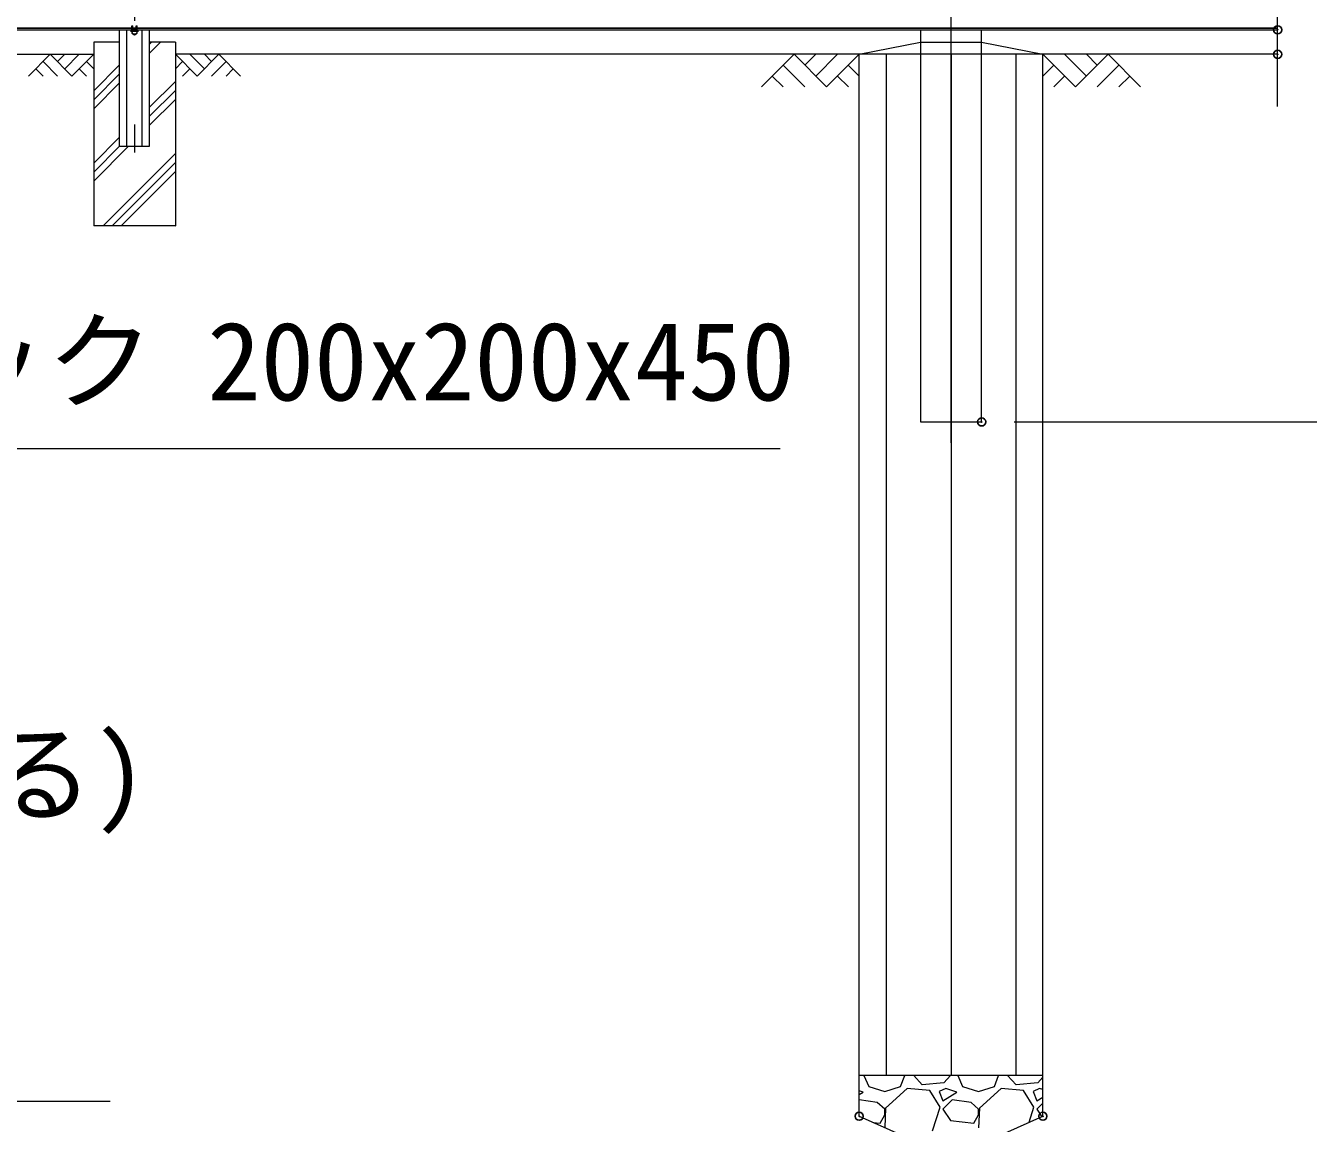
# Model space of a CAD drawing. Units: millimetres at full size; details may follow other scales. Extents: x -16800 to 16800, y -11880 to 11880.
# Drawn here: x -3337 to -195, y -3960 to -1272 of the extents above; entities that cross this region are included whole.
import ezdxf
from ezdxf.enums import TextEntityAlignment as Align

# ---------------------------------------------------------------- set-up
doc = ezdxf.new("R2010")
doc.units = ezdxf.units.MM
doc.header["$LTSCALE"] = 40
doc.header["$PDMODE"] = 32
doc.header["$PDSIZE"] = 20
doc.linetypes.add('USER1', pattern=[50.8, 31.75, -6.35, 6.35, -6.35])
for name, color, linetype, lineweight in [('0-0_D-STR1', 1, 'Continuous', 18), ('0-1_D-BMK', 2, 'USER1', 13), ('0-2_D-STR3', 3, 'Continuous', 13), ('0-3_D-STR4', 7, 'Continuous', 18), ('0-4_D-BGD', 7, 'Continuous', 18), ('0-5_D-DCR-HCH', 7, 'Continuous', 13), ('0-6_D-STR-DIM', 7, 'Continuous', 13), ('0-9_D-STR-TXT', 7, 'Continuous', 13)]:
    doc.layers.add(name, color=color, linetype=linetype, lineweight=lineweight)
doc.layers.add('0-8_Defpoints', color=253, linetype='Continuous')
doc.styles.add('ＭＳ ゴシック', font='')
doc.styles.get('ＭＳ ゴシック').set_extended_font_data('MS Gothic')

msp = doc.modelspace()

# ---------------------------------------------------------------- linework, layer by layer
at = {"layer": '0-0_D-STR1'}
for p, q in [((-13145.08, -1278.48), (-270.08, -1278.48)), ((-13145.08, -1282.48), (-270.08, -1282.48)), ((-3106.58, -1567.48), (-3106.58, -1282.48)), ((-3089.08, -1567.48), (-3089.08, -1282.48)), ((-3051.08, -1567.48), (-3051.08, -1282.48)), ((-3033.58, -1567.48), (-3033.58, -1282.48)), ((-3106.58, -1567.48), (-3033.58, -1567.48))]:
    msp.add_line(p, q, dxfattribs=at)
msp.add_lwpolyline([(-1145.08, -1282.48), (-1145.08, -2242.48), (-995.08, -2242.48), (-995.08, -1282.48)], dxfattribs=at)
at = {"layer": '0-1_D-BMK'}
for p, q in [((-1070.08, -2293.48), (-1070.08, 6808.52)), ((-3070.08, 517.52), (-3070.08, -1582.48)), ((-3060.08, -1286.98), (-3080.08, -1286.98))]:
    msp.add_line(p, q, dxfattribs=at)
at = {"layer": '0-2_D-STR3'}
for p, q in [((-13145.08, -1277.48), (-270.08, -1277.48)), ((-3070.08, -1279.47), (-3076.58, -1283.23)), ((-3076.58, -1283.23), (-3076.58, -1290.73)), ((-3076.33, -1283.08), (-3076.33, -1272.98)), ((-3076.33, -1272.98), (-3074.33, -1272.98)), ((-3074.33, -1281.93), (-3074.33, -1272.98)), ((-3063.58, -1283.23), (-3070.08, -1279.47)), ((-3065.83, -1281.93), (-3065.83, -1272.98)), ((-3065.83, -1272.98), (-3063.83, -1272.98)), ((-3063.83, -1283.08), (-3063.83, -1272.98)), ((-3063.58, -1290.73), (-3063.58, -1283.23)), ((-3076.58, -1290.73), (-3070.08, -1294.48)), ((-3070.08, -1294.48), (-3063.58, -1290.73))]:
    msp.add_line(p, q, dxfattribs=at)
msp.add_circle((-3070.08, -1286.98), 6.25, dxfattribs=at)
at = {"layer": '0-3_D-STR4'}
for p, q in [((-3170.08, -1312.48), (-3170.08, -1762.48)), ((-3106.58, -1312.48), (-3170.08, -1312.48)), ((-2970.08, -1312.48), (-3033.58, -1312.48)), ((-2970.08, -1312.48), (-2970.08, -1762.48)), ((-1295.08, -3942.48), (-1295.08, -1342.48)), ((-1229.18, -1342.48), (-1229.18, -3842.48)), ((-1070.08, -1342.48), (-1070.08, -3842.48)), ((-910.98, -1342.48), (-910.98, -3842.48)), ((-845.08, -3942.48), (-845.08, -1342.48)), ((-2970.08, -1762.48), (-3170.08, -1762.48))]:
    msp.add_line(p, q, dxfattribs=at)
for points in [[(-1295.08, -1342.48), (-1145.08, -1312.48), (-995.08, -1312.48), (-845.08, -1342.48)], [(-1295.08, -3942.48), (-1070.08, -4042.48), (-845.08, -3942.48)]]:
    msp.add_lwpolyline(points, dxfattribs=at)
at = {"layer": '0-4_D-BGD'}
for p, q in [((-4970.08, -1342.48), (-3170.08, -1342.48)), ((-270.08, -1342.48), (-2970.08, -1342.48)), ((-845.08, -3842.48), (-1295.08, -3842.48))]:
    msp.add_line(p, q, dxfattribs=at)
at = {"layer": '0-5_D-DCR-HCH'}
for p, q in [((-3033.58, -1339.54), (-3006.52, -1312.48)), ((-3033.58, -1317.44), (-3028.62, -1312.48)), ((-3276.51, -1342.48), (-3329.72, -1395.69)), ((-3276.51, -1342.48), (-3223.29, -1395.69)), ((-3258.77, -1360.22), (-3241.03, -1342.48)), ((-3241.03, -1377.95), (-3205.56, -1342.48)), ((-3223.29, -1395.69), (-3170.08, -1342.48)), ((-2916.87, -1395.69), (-2970.08, -1342.48)), ((-2899.13, -1377.95), (-2934.61, -1342.48)), ((-2863.66, -1342.48), (-2916.87, -1395.69)), ((-2881.3, -1360.31), (-2899.13, -1342.48)), ((-2863.66, -1342.48), (-2810.45, -1395.69)), ((-1454.72, -1342.48), (-1534.54, -1422.3)), ((-1454.72, -1342.48), (-1374.9, -1422.3)), ((-1428.11, -1369.08), (-1401.51, -1342.48)), ((-1401.51, -1395.69), (-1348.29, -1342.48)), ((-1374.9, -1422.3), (-1295.08, -1342.48)), ((-765.26, -1422.3), (-845.08, -1342.48)), ((-738.66, -1395.69), (-791.87, -1342.48)), ((-685.45, -1342.48), (-765.26, -1422.3)), ((-711.91, -1369.22), (-738.66, -1342.48)), ((-685.45, -1342.48), (-605.63, -1422.3)), ((-3311.98, -1377.95), (-3294.16, -1395.69)), ((-3294.24, -1360.22), (-3258.61, -1395.69)), ((-3205.56, -1377.95), (-3187.74, -1395.69)), ((-3187.82, -1360.22), (-3170.08, -1377.87)), ((-3170.08, -1431.85), (-3106.58, -1368.35)), ((-2952.35, -1360.22), (-2970.08, -1377.87)), ((-2934.61, -1377.95), (-2952.43, -1395.69)), ((-2845.92, -1360.22), (-2881.56, -1395.69)), ((-2828.18, -1377.95), (-2846, -1395.69)), ((-1481.32, -1369.08), (-1427.87, -1422.3)), ((-1321.69, -1369.08), (-1295.08, -1395.57)), ((-818.48, -1369.08), (-845.08, -1395.57)), ((-658.84, -1369.08), (-712.3, -1422.3)), ((-3170.08, -1453.94), (-3106.58, -1390.44)), ((-3170.08, -1476.04), (-3106.58, -1412.54)), ((-3033.58, -1472.12), (-2970.08, -1408.62)), ((-1507.93, -1395.69), (-1481.2, -1422.3)), ((-1348.29, -1395.69), (-1321.57, -1422.3)), ((-791.87, -1395.69), (-818.6, -1422.3)), ((-632.23, -1395.69), (-658.96, -1422.3)), ((-3033.58, -1494.22), (-2970.08, -1430.72)), ((-3033.58, -1516.32), (-2970.08, -1452.82)), ((-3170.08, -1608.62), (-3106.58, -1545.12)), ((-3170.08, -1630.72), (-3106.58, -1567.22)), ((-3170.08, -1652.82), (-3084.74, -1567.48)), ((-3147.16, -1762.48), (-2970.08, -1585.4)), ((-3125.06, -1762.48), (-2970.08, -1607.5)), ((-3102.97, -1762.48), (-2970.08, -1629.59)), ((-2970.38, -1762.48), (-2970.08, -1762.18)), ((-1283.48, -3842.48), (-1271.67, -3870.03)), ((-1193.47, -3870.03), (-1183.63, -3842.48)), ((-1140.57, -3865.43), (-1161.61, -3842.48)), ((-1087.67, -3860.83), (-1140.57, -3865.43)), ((-1071.15, -3842.48), (-1087.67, -3860.83)), ((-1053.48, -3842.48), (-1041.67, -3870.03)), ((-963.47, -3870.03), (-953.63, -3842.48)), ((-910.57, -3865.43), (-931.61, -3842.48)), ((-857.67, -3860.83), (-910.57, -3865.43)), ((-845.08, -3846.85), (-857.67, -3860.83)), ((-1285.47, -3883.83), (-1295.08, -3880.63)), ((-1295.08, -3889.6), (-1285.47, -3883.83)), ((-1271.67, -3870.03), (-1232.57, -3881.53)), ((-1232.57, -3881.53), (-1193.47, -3870.03)), ((-1177.37, -3874.63), (-1230.27, -3922.93)), ((-1122.17, -3879.23), (-1177.37, -3874.63)), ((-1096.87, -3920.63), (-1122.17, -3879.23)), ((-1083.07, -3874.63), (-1099.17, -3881.53)), ((-1099.17, -3881.53), (-1089.97, -3904.53)), ((-1089.97, -3904.53), (-1055.47, -3883.83)), ((-1055.47, -3883.83), (-1083.07, -3874.63)), ((-1041.67, -3870.03), (-1002.57, -3881.53)), ((-1002.57, -3881.53), (-963.47, -3870.03)), ((-947.37, -3874.63), (-1000.27, -3922.93)), ((-892.17, -3879.23), (-947.37, -3874.63)), ((-866.87, -3920.63), (-892.17, -3879.23)), ((-853.07, -3874.63), (-869.17, -3881.53)), ((-869.17, -3881.53), (-859.97, -3904.53)), ((-859.97, -3904.53), (-845.08, -3895.6)), ((-845.08, -3877.3), (-853.07, -3874.63)), ((-1250.97, -3909.13), (-1295.08, -3902.52)), ((-1232.57, -3925.23), (-1250.97, -3909.13)), ((-1232.57, -3939.03), (-1232.57, -3925.23)), ((-1230.27, -3922.93), (-1232.53, -3970.28)), ((-1115.27, -3978.13), (-1096.87, -3920.63)), ((-1066.97, -3902.23), (-1089.97, -3925.23)), ((-1089.97, -3925.23), (-1071.57, -3952.83)), ((-1020.97, -3909.13), (-1066.97, -3902.23)), ((-1002.57, -3925.23), (-1020.97, -3909.13)), ((-1000.27, -3922.93), (-1002.57, -3971.23)), ((-1002.57, -3939.03), (-1002.57, -3925.23)), ((-878.63, -3957.39), (-866.87, -3920.63)), ((-845.08, -3910.35), (-859.97, -3925.23)), ((-859.97, -3925.23), (-847.7, -3943.64)), ((-1260.77, -3957.73), (-1244.07, -3959.73)), ((-1244.07, -3959.73), (-1232.57, -3939.03)), ((-1071.57, -3952.83), (-1014.07, -3959.73)), ((-1014.07, -3959.73), (-1002.57, -3939.03))]:
    msp.add_line(p, q, dxfattribs=at)
at = {"layer": '0-6_D-STR-DIM'}
for p, q in [((-270.08, -1470.07), (-270.08, -448.78)), ((-915.08, -2242.48), (1389.92, -2242.48)), ((-915.08, -2242.48), (1869.92, -2242.48))]:
    msp.add_line(p, q, dxfattribs=at)
at = {"layer": '0-8_Defpoints'}
for p in [(-270.08, -1282.48), (-270.08, -1342.48), (-995.08, -2242.48), (-1295.08, -3942.48), (-845.08, -3942.48)]:
    msp.add_point(p, dxfattribs=at)
at = {"layer": '0-9_D-STR-TXT'}
for points in [[(-1488.93, -2308.03), (-4809.38, -2308.03), (-5032.52, -1764.33)], [(-3129.91, -3906.5), (-6351.88, -3906.5), (-6844.28, -2774.86)]]:
    msp.add_lwpolyline(points, dxfattribs=at)

# ---------------------------------------------------------------- texts
at = {"layer": '0-9_D-STR-TXT', "style": 'ＭＳ ゴシック'}
for s, p in [('基礎ブロック 200x200x450', (-4597.56, -2247.54)), ('(オーガー掘削工法による)', (-6187.77, -3257.97))]:
    msp.add_text(s, height=192.4, dxfattribs=at).set_placement(p, align=Align.BOTTOM_LEFT)

doc.saveas('drawing.dxf')
